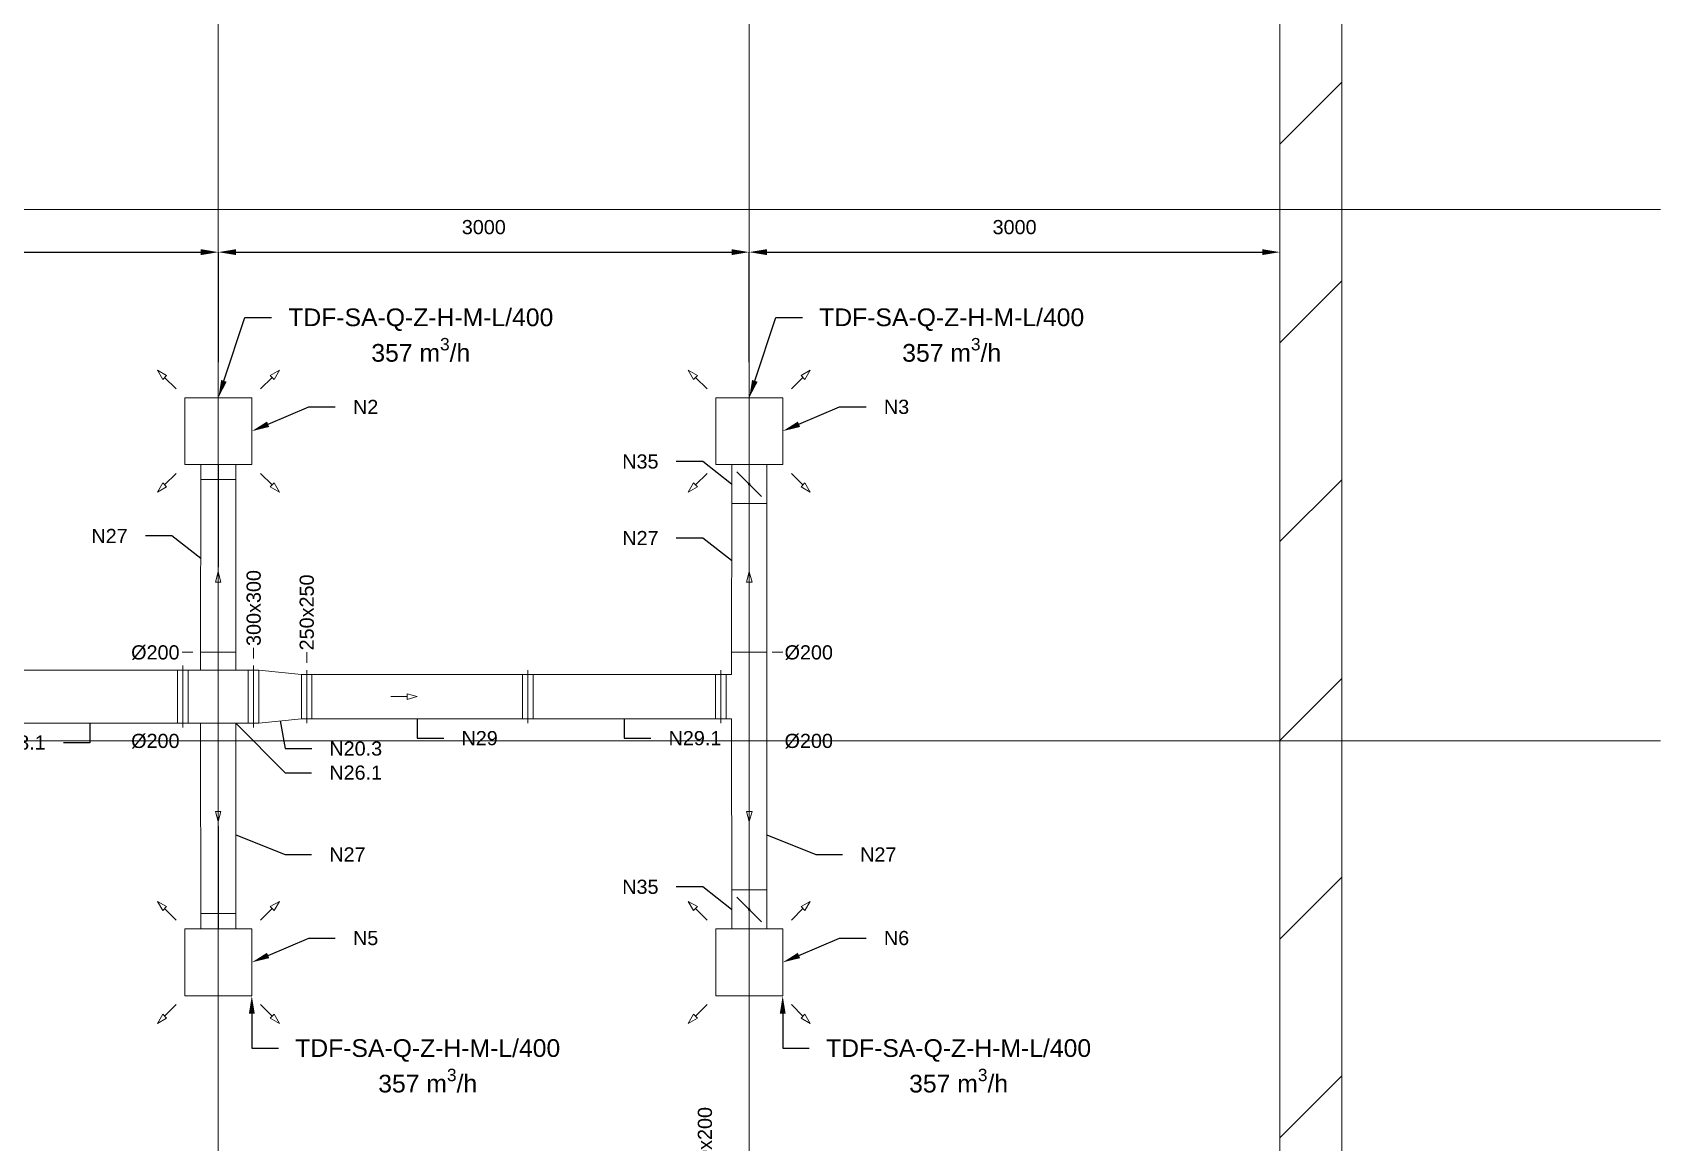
# Model space of a CAD drawing. Header units: millimetres. Extents: x 59762 to 60194, y -87842 to -87548.
# Drawn here: x 59965.02 to 59974.22, y -87789.8 to -87783.54 of the extents above; entities that cross this region are included whole.
import ezdxf
from ezdxf import colors
from ezdxf.entities.mleader import LeaderData, LeaderLine
from ezdxf.math import Vec2, Vec3

# ---------------------------------------------------------------- set-up
doc = ezdxf.new("R2010")
doc.units = ezdxf.units.MM
doc.linetypes.add('JIS_02_1.2', pattern=[2.5, 1.25, -1.25])
doc.linetypes.add('KRESKAKROPKA', pattern=[25.4, 12.7, -6.35, 0, -6.35])
for name, color, linetype, lineweight in [('instalacja nawiewna', 150, 'Continuous', 20), ('kanały', 7, 'Continuous', 20), ('nawi. strzałki', 150, 'Continuous', 20), ('Nawiew opis', 150, 'Continuous', 20), ('wymiary', 7, 'Continuous', 13)]:
    doc.layers.add(name, color=color, linetype=linetype, lineweight=lineweight)
doc.layers.add('osie', color=7, linetype='JIS_02_1.2', lineweight=5, transparency=0.7)
doc.layers.add('podkład', color=7, linetype='Continuous', lineweight=13, transparency=0.7)
doc.styles.add('styl1', font='arial.ttf', dxfattribs={"height": 0.08})
doc.linetypes.add('ZYGZAK', pattern='A,0.00254,-5.08,[131,ltypeshp.shx,S=5.08,R=0,X=-5.08,Y=0],-10.16,[131,ltypeshp.shx,S=5.08,R=180,X=5.08,Y=0],-5.08', length=20.32254)
doc.dimstyles.new('Kopia Opisowy', dxfattribs={"dimscale": 0, "dimtxt": 0.08, "dimasz": 0.1, "dimexe": 0, "dimexo": 0.2, "dimgap": 0.1, "dimtad": 1, "dimlfac": 1000, "dimtxsty": 'styl1', "dimcen": 2.5, "dimadec": 0, "dimazin": 0, "dimtfac": 1, "dimtmove": 0, "dimatfit": 3, "dimfxl": 1, "dimarcsym": 0})

# ---------------------------------------------------------------- blocks, each defined once
blk = doc.blocks.new('*D75')
at = {"layer": 'Defpoints', "color": 0, "transparency": 16777216}
for p in [(59966.0718, -87784.7764), (59963.0718, -87785.5984), (59966.0718, -87785.5984)]:
    blk.add_point(p, dxfattribs=at)
at = {"layer": 'wymiary', "color": 0, "lineweight": -2, "transparency": 16777216}
for p, q in [((59963.1718, -87784.7764), (59965.9718, -87784.7764)), ((59966.0718, -87785.3984), (59966.0718, -87784.7764))]:
    blk.add_line(p, q, dxfattribs=at)
at = {"layer": 'wymiary', "color": 0, "transparency": 16777216}
for points in [[(59963.1718, -87784.7597), (59963.1718, -87784.793), (59963.0718, -87784.7764)], [(59965.9718, -87784.7597), (59965.9718, -87784.793), (59966.0718, -87784.7764)]]:
    blk.add_solid(points, dxfattribs=at)
at = {"layer": 'wymiary', "color": 0, "transparency": 16777216, "insert": (59964.5718, -87784.6355), "char_height": 0.08, "attachment_point": 5, "style": 'styl1'}
blk.add_mtext('3000', dxfattribs=at)
blk = doc.blocks.new('*D76')
at = {"layer": 'Defpoints', "color": 0, "transparency": 16777216}
for p in [(59969.0718, -87784.7764), (59966.0718, -87785.5984), (59969.0718, -87785.5984)]:
    blk.add_point(p, dxfattribs=at)
at = {"layer": 'wymiary', "color": 0, "lineweight": -2, "transparency": 16777216}
for p, q in [((59966.1718, -87784.7764), (59968.9718, -87784.7764)), ((59969.0718, -87785.3984), (59969.0718, -87784.7764))]:
    blk.add_line(p, q, dxfattribs=at)
at = {"layer": 'wymiary', "color": 0, "transparency": 16777216}
for points in [[(59966.1718, -87784.7597), (59966.1718, -87784.793), (59966.0718, -87784.7764)], [(59968.9718, -87784.7597), (59968.9718, -87784.793), (59969.0718, -87784.7764)]]:
    blk.add_solid(points, dxfattribs=at)
at = {"layer": 'wymiary', "color": 0, "transparency": 16777216, "insert": (59967.5718, -87784.6355), "char_height": 0.08, "attachment_point": 5, "style": 'styl1'}
blk.add_mtext('3000', dxfattribs=at)
blk = doc.blocks.new('*D77')
at = {"layer": 'Defpoints', "color": 0, "transparency": 16777216}
for p in [(59972.0708, -87784.7706), (59972.0708, -87784.7764), (59969.0718, -87785.5984)]:
    blk.add_point(p, dxfattribs=at)
at = {"layer": 'wymiary', "color": 0, "lineweight": -2, "transparency": 16777216}
blk.add_line((59969.1718, -87784.7764), (59971.9708, -87784.7764), dxfattribs=at)
at = {"layer": 'wymiary', "color": 0, "transparency": 16777216}
for points in [[(59969.1718, -87784.7597), (59969.1718, -87784.793), (59969.0718, -87784.7764)], [(59971.9708, -87784.7597), (59971.9708, -87784.793), (59972.0708, -87784.7764)]]:
    blk.add_solid(points, dxfattribs=at)
at = {"layer": 'wymiary', "color": 0, "transparency": 16777216, "insert": (59970.5713, -87784.6355), "char_height": 0.08, "attachment_point": 5, "style": 'styl1'}
blk.add_mtext('3000', dxfattribs=at)
blk = doc.blocks.new('_None')

msp = doc.modelspace()

# ---------------------------------------------------------------- hatches: boundary and pattern name
at = {"layer": 'podkład'}
h = msp.add_hatch(dxfattribs=at)
h.set_pattern_fill('ANSI31', color=256, scale=0.25)
h.set_pattern_definition([(45, (56984.5771, -93786.78106), (-0.56126601, 0.56126601), [])])
h.paths.add_polyline_path([(59941.720847, -87772.18638), (59941.720847, -87793.88638), (59972.420847, -87793.88638), (59972.420847, -87772.18638)])
h.paths.add_polyline_path([(59942.070847, -87772.53638), (59953.830847, -87772.53638), (59953.830847, -87784.77638), (59960.310847, -87784.77638), (59960.310847, -87772.53638), (59972.070847, -87772.53638), (59972.070847, -87793.53638), (59942.070847, -87793.53638)], flags=16)
h.paths.add_polyline_path([(59954.070847, -87772.53638), (59960.070847, -87772.53638), (59960.070847, -87784.53638), (59954.070847, -87784.53638)], flags=16)

# ---------------------------------------------------------------- linework, layer by layer
at = {"layer": 'instalacja nawiewna', "color": 7, "ltscale": 20}
for points in [[(59965.882847, -87785.59838), (59966.260847, -87785.59838), (59966.260847, -87785.97638), (59965.882847, -87785.97638)], [(59968.882847, -87785.59838), (59969.260847, -87785.59838), (59969.260847, -87785.97638), (59968.882847, -87785.97638)], [(59965.882847, -87788.59838), (59966.260847, -87788.59838), (59966.260847, -87788.97638), (59965.882847, -87788.97638)], [(59968.882847, -87788.59838), (59969.260847, -87788.59838), (59969.260847, -87788.97638), (59968.882847, -87788.97638)]]:
    msp.add_lwpolyline(points, close=True, dxfattribs=at)
at = {"layer": 'kanały'}
for p, q in [((59965.972847, -87786.061275), (59965.972847, -87785.97638)), ((59966.170847, -87786.061318), (59966.170847, -87785.97638)), ((59968.972847, -87785.97638), (59969.170847, -87785.97638)), ((59968.972847, -87786.19638), (59968.972847, -87785.97638)), ((59969.068312, -87786.082844), (59969.001844, -87786.016376)), ((59969.170847, -87785.97638), (59969.170847, -87786.19638)), ((59965.972847, -87786.061275), (59966.170847, -87786.061318)), ((59969.075383, -87786.089916), (59969.141851, -87786.156384)), ((59969.170847, -87786.19638), (59968.972847, -87786.19638)), ((59968.972847, -87788.37838), (59969.170847, -87788.37838)), ((59968.972847, -87788.59838), (59968.972847, -87788.37838)), ((59969.170847, -87788.37838), (59969.170847, -87788.59838)), ((59969.068312, -87788.484844), (59969.001844, -87788.418376)), ((59969.075383, -87788.491916), (59969.141851, -87788.558384)), ((59965.972847, -87788.511485), (59966.170847, -87788.511442)), ((59965.972847, -87788.511485), (59965.972847, -87788.59838)), ((59966.170847, -87788.511442), (59966.170847, -87788.59838)), ((59969.170847, -87788.59838), (59968.972847, -87788.59838))]:
    msp.add_line(p, q, dxfattribs=at)
at = {"layer": 'kanały', "color": 7, "linetype": 'ZYGZAK', "ltscale": 0.1}
for p, q in [((59965.970847, -87787.03638), (59965.972847, -87786.061275)), ((59966.170847, -87787.03638), (59966.170847, -87786.061318)), ((59968.970847, -87787.03638), (59968.972847, -87786.19638)), ((59969.170847, -87787.03638), (59969.170847, -87786.19638)), ((59965.970847, -87787.53638), (59965.972847, -87788.511485)), ((59966.170847, -87787.53638), (59966.170847, -87788.511442)), ((59968.972847, -87788.37838), (59968.970847, -87787.53638)), ((59969.170847, -87788.37838), (59969.170847, -87787.53638))]:
    msp.add_line(p, q, dxfattribs=at)
at = {"layer": 'kanały', "color": 7, "ltscale": 20}
for p, q in [((59965.870847, -87787.13638), (59965.870847, -87787.11138)), ((59965.870847, -87787.13638), (59965.870847, -87787.11138)), ((59965.970847, -87787.03638), (59966.170847, -87787.03638)), ((59965.970847, -87787.03638), (59965.970847, -87787.13638)), ((59966.170847, -87787.03638), (59966.170847, -87787.13638)), ((59966.270847, -87787.13638), (59966.270847, -87787.11138)), ((59966.270847, -87787.11138), (59966.270847, -87787.13638)), ((59964.820847, -87787.13638), (59965.870847, -87787.13638)), ((59965.840847, -87787.13638), (59965.840847, -87787.43638)), ((59965.870847, -87787.13638), (59965.870847, -87787.43638)), ((59965.870847, -87787.13638), (59966.270847, -87787.13638)), ((59965.870847, -87787.13638), (59965.870847, -87787.43638)), ((59965.900847, -87787.13638), (59965.900847, -87787.43638)), ((59966.240847, -87787.13638), (59966.240847, -87787.43638)), ((59966.270847, -87787.13638), (59966.270847, -87787.43638)), ((59966.270847, -87787.43638), (59966.270847, -87787.13638)), ((59966.300847, -87787.13638), (59966.270847, -87787.13638)), ((59966.300847, -87787.43638), (59966.300847, -87787.13638)), ((59966.300847, -87787.13638), (59966.540847, -87787.16138)), ((59966.540847, -87787.16138), (59966.540847, -87787.41138)), ((59966.570847, -87787.16138), (59966.570847, -87787.13638)), ((59966.570847, -87787.16138), (59966.570847, -87787.13638)), ((59966.570847, -87787.16138), (59966.570847, -87787.41138)), ((59966.570847, -87787.16138), (59967.820847, -87787.16138)), ((59966.570847, -87787.16138), (59966.570847, -87787.41138)), ((59966.600847, -87787.16138), (59966.600847, -87787.41138)), ((59967.790847, -87787.16138), (59967.790847, -87787.41138)), ((59967.820847, -87787.16138), (59967.820847, -87787.13638)), ((59967.820847, -87787.16138), (59967.820847, -87787.13638)), ((59967.820847, -87787.16138), (59967.820847, -87787.41138)), ((59967.820847, -87787.16138), (59968.910847, -87787.16138)), ((59967.820847, -87787.16138), (59967.820847, -87787.41138)), ((59967.850847, -87787.16138), (59967.850847, -87787.41138)), ((59968.880847, -87787.16138), (59968.880847, -87787.41138)), ((59968.910847, -87787.16138), (59968.910847, -87787.13638)), ((59968.910847, -87787.16138), (59968.910847, -87787.13638)), ((59968.910847, -87787.16138), (59968.910847, -87787.41138)), ((59968.910847, -87787.16138), (59968.910847, -87787.41138)), ((59968.940847, -87787.16138), (59968.940847, -87787.41138)), ((59966.570847, -87787.41138), (59966.570847, -87787.38638)), ((59964.820847, -87787.43638), (59965.870847, -87787.43638)), ((59965.870847, -87787.46138), (59965.870847, -87787.43638)), ((59965.870847, -87787.43638), (59966.270847, -87787.43638)), ((59965.870847, -87787.46138), (59965.870847, -87787.43638)), ((59965.970847, -87787.53638), (59965.970847, -87787.43638)), ((59966.170847, -87787.53638), (59966.170847, -87787.43638)), ((59966.270847, -87787.46138), (59966.270847, -87787.43638)), ((59966.270847, -87787.43638), (59966.270847, -87787.46138)), ((59966.300847, -87787.43638), (59966.270847, -87787.43638)), ((59966.300847, -87787.43638), (59966.540847, -87787.41138)), ((59966.570847, -87787.43638), (59966.570847, -87787.41138)), ((59966.570847, -87787.41138), (59967.820847, -87787.41138)), ((59966.570847, -87787.43638), (59966.570847, -87787.41138)), ((59967.820847, -87787.43638), (59967.820847, -87787.41138)), ((59967.820847, -87787.41138), (59968.910847, -87787.41138)), ((59967.820847, -87787.43638), (59967.820847, -87787.41138)), ((59968.910847, -87787.43638), (59968.910847, -87787.41138)), ((59968.910847, -87787.43638), (59968.910847, -87787.41138)), ((59965.970847, -87787.53638), (59966.170847, -87787.53638))]:
    msp.add_line(p, q, dxfattribs=at)
at = {"layer": 'kanały', "color": 7}
for p, q in [((59968.970847, -87787.03638), (59968.970847, -87787.16138)), ((59968.970847, -87787.03638), (59969.170847, -87787.03638)), ((59969.170847, -87787.03638), (59969.170847, -87787.53638)), ((59966.540847, -87787.16138), (59966.570847, -87787.16138)), ((59968.910847, -87787.16138), (59968.970847, -87787.16138)), ((59966.540847, -87787.41138), (59966.570847, -87787.41138)), ((59968.910847, -87787.41138), (59968.970847, -87787.41138)), ((59968.970847, -87787.41138), (59968.970847, -87787.53638)), ((59968.970847, -87787.53638), (59969.170847, -87787.53638))]:
    msp.add_line(p, q, dxfattribs=at)
at = {"layer": 'kanały'}
for centre in [(59969.071847, -87786.08638), (59969.071847, -87788.48838)]:
    msp.add_circle(centre, 0.005, dxfattribs=at)
at = {"layer": 'nawi. strzałki', "color": 7, "ltscale": 20}
for p, q in [((59965.727284, -87785.442816), (59965.779245, -87785.472816)), ((59965.727284, -87785.442816), (59965.757284, -87785.494778)), ((59966.416411, -87785.442816), (59966.364449, -87785.472816)), ((59966.416411, -87785.442816), (59966.386411, -87785.494778)), ((59968.727284, -87785.442816), (59968.779245, -87785.472816)), ((59968.727284, -87785.442816), (59968.757284, -87785.494778)), ((59969.416411, -87785.442816), (59969.364449, -87785.472816)), ((59969.416411, -87785.442816), (59969.386411, -87785.494778)), ((59965.757284, -87785.494778), (59965.779245, -87785.472816)), ((59965.83335, -87785.548883), (59965.768264, -87785.483797)), ((59966.310345, -87785.548883), (59966.37543, -87785.483797)), ((59966.364449, -87785.472816), (59966.386411, -87785.494778)), ((59968.757284, -87785.494778), (59968.779245, -87785.472816)), ((59968.83335, -87785.548883), (59968.768264, -87785.483797)), ((59969.310345, -87785.548883), (59969.37543, -87785.483797)), ((59969.364449, -87785.472816), (59969.386411, -87785.494778)), ((59965.727284, -87786.131943), (59965.757284, -87786.079982)), ((59965.727284, -87786.131943), (59965.779245, -87786.101943)), ((59965.779245, -87786.101943), (59965.757284, -87786.079982)), ((59965.83335, -87786.025877), (59965.768264, -87786.090963)), ((59966.310345, -87786.025877), (59966.37543, -87786.090963)), ((59966.386411, -87786.079982), (59966.364449, -87786.101943)), ((59966.416411, -87786.131943), (59966.364449, -87786.101943)), ((59966.416411, -87786.131943), (59966.386411, -87786.079982)), ((59968.727284, -87786.131943), (59968.757284, -87786.079982)), ((59968.727284, -87786.131943), (59968.779245, -87786.101943)), ((59968.779245, -87786.101943), (59968.757284, -87786.079982)), ((59968.83335, -87786.025877), (59968.768264, -87786.090963)), ((59969.310345, -87786.025877), (59969.37543, -87786.090963)), ((59969.386411, -87786.079982), (59969.364449, -87786.101943)), ((59969.416411, -87786.131943), (59969.364449, -87786.101943)), ((59969.416411, -87786.131943), (59969.386411, -87786.079982)), ((59966.070847, -87786.58138), (59966.055318, -87786.639336)), ((59966.055318, -87786.639336), (59966.086376, -87786.639336)), ((59966.070847, -87786.58138), (59966.086376, -87786.639336)), ((59966.070847, -87786.73138), (59966.070847, -87786.639336)), ((59969.071847, -87786.58138), (59969.056318, -87786.639336)), ((59969.056318, -87786.639336), (59969.087376, -87786.639336)), ((59969.071847, -87786.58138), (59969.087376, -87786.639336)), ((59969.071847, -87786.73138), (59969.071847, -87786.639336)), ((59967.045847, -87787.28638), (59967.137892, -87787.28638)), ((59967.195847, -87787.28638), (59967.137892, -87787.270851)), ((59967.137892, -87787.270851), (59967.137892, -87787.301909)), ((59967.195847, -87787.28638), (59967.137892, -87787.301909)), ((59966.070847, -87787.84238), (59966.070847, -87787.934424)), ((59969.071847, -87787.84238), (59969.071847, -87787.934424)), ((59966.070847, -87787.99238), (59966.055318, -87787.934424)), ((59966.086376, -87787.934424), (59966.055318, -87787.934424)), ((59966.070847, -87787.99238), (59966.086376, -87787.934424)), ((59969.071847, -87787.99238), (59969.056318, -87787.934424)), ((59969.087376, -87787.934424), (59969.056318, -87787.934424)), ((59969.071847, -87787.99238), (59969.087376, -87787.934424)), ((59965.727284, -87788.442816), (59965.779245, -87788.472816)), ((59965.727284, -87788.442816), (59965.757284, -87788.494778)), ((59965.757284, -87788.494778), (59965.779245, -87788.472816)), ((59965.83335, -87788.548883), (59965.768264, -87788.483797)), ((59966.310345, -87788.548883), (59966.37543, -87788.483797)), ((59966.416411, -87788.442816), (59966.364449, -87788.472816)), ((59966.364449, -87788.472816), (59966.386411, -87788.494778)), ((59966.416411, -87788.442816), (59966.386411, -87788.494778)), ((59968.727284, -87788.442816), (59968.779245, -87788.472816)), ((59968.727284, -87788.442816), (59968.757284, -87788.494778)), ((59968.757284, -87788.494778), (59968.779245, -87788.472816)), ((59968.83335, -87788.548883), (59968.768264, -87788.483797)), ((59969.310345, -87788.548883), (59969.37543, -87788.483797)), ((59969.416411, -87788.442816), (59969.364449, -87788.472816)), ((59969.364449, -87788.472816), (59969.386411, -87788.494778)), ((59969.416411, -87788.442816), (59969.386411, -87788.494778)), ((59965.83335, -87789.025877), (59965.768264, -87789.090963)), ((59966.310345, -87789.025877), (59966.37543, -87789.090963)), ((59968.83335, -87789.025877), (59968.768264, -87789.090963)), ((59969.310345, -87789.025877), (59969.37543, -87789.090963)), ((59965.727284, -87789.131943), (59965.757284, -87789.079982)), ((59965.727284, -87789.131943), (59965.779245, -87789.101943)), ((59965.779245, -87789.101943), (59965.757284, -87789.079982)), ((59966.386411, -87789.079982), (59966.364449, -87789.101943)), ((59966.416411, -87789.131943), (59966.364449, -87789.101943)), ((59966.416411, -87789.131943), (59966.386411, -87789.079982)), ((59968.727284, -87789.131943), (59968.757284, -87789.079982)), ((59968.727284, -87789.131943), (59968.779245, -87789.101943)), ((59968.779245, -87789.101943), (59968.757284, -87789.079982)), ((59969.386411, -87789.079982), (59969.364449, -87789.101943)), ((59969.416411, -87789.131943), (59969.364449, -87789.101943)), ((59969.416411, -87789.131943), (59969.386411, -87789.079982))]:
    msp.add_line(p, q, dxfattribs=at)
at = {"layer": 'osie', "linetype": 'Continuous'}
for p, q in [((59966.070847, -87795.29638), (59966.070847, -87770.29638)), ((59969.070847, -87795.29638), (59969.070847, -87770.29638)), ((59972.070847, -87795.29638), (59972.070847, -87770.29638)), ((59939.220847, -87784.53638), (59974.220847, -87784.53638)), ((59939.220847, -87787.53638), (59974.220847, -87787.53638))]:
    msp.add_line(p, q, dxfattribs=at)
at = {"layer": 'osie', "color": 7, "linetype": 'KRESKAKROPKA', "ltscale": 0.1}
for p, q in [((59966.070847, -87787.13638), (59966.071847, -87785.97638)), ((59969.071847, -87788.54838), (59969.071847, -87785.97638)), ((59966.071847, -87788.59838), (59966.070847, -87787.43638))]:
    msp.add_line(p, q, dxfattribs=at)
at = {"layer": 'podkład'}
msp.add_lwpolyline([(59941.720847, -87772.18638), (59972.420847, -87772.18638), (59972.420847, -87793.88638), (59941.720847, -87793.88638)], close=True, dxfattribs=at)
msp.add_lwpolyline([(59960.310847, -87772.53638), (59972.070847, -87772.53638), (59972.070847, -87793.53638), (59942.070847, -87793.53638), (59942.070847, -87772.53638)], dxfattribs=at)
at = {"layer": 'wymiary', "color": 7}
for p, q in [((59966.270847, -87787.010353), (59966.270847, -87787.070708)), ((59966.570847, -87787.035353), (59966.570847, -87787.095708)), ((59965.927038, -87787.03638), (59965.866683, -87787.03638)), ((59969.261558, -87787.03638), (59969.201203, -87787.03638)), ((59965.927038, -87787.53638), (59965.866683, -87787.53638)), ((59969.261558, -87787.53638), (59969.201203, -87787.53638))]:
    msp.add_line(p, q, dxfattribs=at)

# ---------------------------------------------------------------- texts
at = {"layer": 'wymiary', "color": 7, "ltscale": 20, "char_height": 0.08, "attachment_point": 1, "rotation": 90, "style": 'styl1'}
for s, insert in [('300x300', (59966.231134, -87787.000527)), ('250x250', (59966.531134, -87787.025527)), ('200x200', (59968.781134, -87790.033018))]:
    msp.add_mtext_dynamic_manual_height_columns(s, width=0.44264358, gutter_width=1, heights=[0], dxfattribs=dict(at, insert=insert))
at = {"layer": 'wymiary', "color": 7, "ltscale": 20, "char_height": 0.08, "attachment_point": 1, "style": 'styl1'}
for insert in [(59965.579049, -87786.996667), (59969.271384, -87786.996667), (59965.579049, -87787.496667), (59969.271384, -87787.496667)]:
    msp.add_mtext_dynamic_manual_height_columns('%%C200', width=0.44264358, gutter_width=1, heights=[0], dxfattribs=dict(at, insert=insert))

# ---------------------------------------------------------------- dimensions: what is measured, and where the dimension line sits
at = {"layer": 'wymiary', "color": 7}
for base, p1, p2, picture, middle in [((59966.071847, -87784.77638), (59963.071847, -87785.59838), (59966.071847, -87785.59838), '*D75', (59964.571847, -87784.635507)), ((59969.071847, -87784.77638), (59966.071847, -87785.59838), (59969.071847, -87785.59838), '*D76', (59967.571847, -87784.635507))]:
    dim = msp.add_linear_dim(base=base, p1=p1, p2=p2, dimstyle='Kopia Opisowy', override={"dimscale": 1, "dimse1": 1, "dimtix": 0, "dimtofl": 1, "dimtmove": 1, "dimatfit": 3}, dxfattribs=at)
    dim.commit()
    dim.dimension.update_dxf_attribs({"geometry": picture, "text_midpoint": middle})
dim = msp.add_linear_dim(base=(59972.070847, -87784.77638), p1=(59969.071847, -87785.59838), p2=(59972.070847, -87784.770627), text='3000', dimstyle='Kopia Opisowy', override={"dimscale": 1, "dimse1": 1, "dimse2": 1, "dimtix": 0, "dimtofl": 1, "dimtmove": 1, "dimatfit": 3}, dxfattribs=at)
dim.commit()
dim.dimension.update_dxf_attribs({"geometry": '*D77', "text_midpoint": (59970.571347, -87784.635507)})

# ---------------------------------------------------------------- leaders
at = {"layer": 'Nawiew opis', "color": 7, "ltscale": 20}
ml = msp.add_multileader_mtext('Standard', dxfattribs=at)
ml.set_content('\\A1;TDF-SA-Q-Z-H-M-L/400\\P357 m{\\H0.7x;\\S3^ ;}/h', color=7, style='styl1')
ml.set_leader_properties()
ml.build(insert=Vec2(0, 0))
ml.multileader.update_dxf_attribs({"dogleg_length": 0.3, "arrow_head_size": 0.1})
ctx = ml.context
ctx.base_point, ctx.char_height, ctx.arrow_head_size, ctx.landing_gap_size, ctx.plane_origin = Vec3(59966.371847, -87785.145264), 0.1, 0.1, 0.1, Vec3(59966.320847, -87785.78838)
ctx.text_align_type = 1
notes = []
notes.append((ctx, [(0, (1, 1, 0), (59966.221847, -87785.145264), (1, 0), 0.15, [(0, [(59966.071847, -87785.59838)], 0, [])])]))
ctx.mtext.insert, ctx.mtext.alignment, ctx.mtext.flow_direction = Vec3(59967.21581, -87785.094377), 2, 5
ml = msp.add_multileader_mtext('Standard', dxfattribs=at)
ml.set_content('\\A1;TDF-SA-Q-Z-H-M-L/400\\P357 m{\\H0.7x;\\S3^ ;}/h', color=7, style='styl1')
ml.set_leader_properties()
ml.build(insert=Vec2(0, 0))
ml.multileader.update_dxf_attribs({"dogleg_length": 0.3, "arrow_head_size": 0.1})
ctx = ml.context
ctx.base_point, ctx.char_height, ctx.arrow_head_size, ctx.landing_gap_size, ctx.plane_origin = Vec3(59969.371847, -87785.145264), 0.1, 0.1, 0.1, Vec3(59969.320847, -87785.78838)
ctx.text_align_type = 1
notes.append((ctx, [(0, (1, 1, 0), (59969.221847, -87785.145264), (1, 0), 0.15, [(0, [(59969.071847, -87785.59838)], 0, [])])]))
ctx.mtext.insert, ctx.mtext.alignment, ctx.mtext.flow_direction = Vec3(59970.21581, -87785.094377), 2, 5
ml = msp.add_multileader_mtext('Standard', dxfattribs=at)
ml.set_content('\\A1;TDF-SA-Q-Z-H-M-L/400\\P357 m{\\H0.7x;\\S3^ ;}/h', color=7, style='styl1')
ml.set_leader_properties()
ml.build(insert=Vec2(0, 0))
ml.multileader.update_dxf_attribs({"dogleg_length": 0.3, "arrow_head_size": 0.1})
ctx = ml.context
ctx.base_point, ctx.char_height, ctx.arrow_head_size, ctx.landing_gap_size, ctx.plane_origin = Vec3(59966.410847, -87789.272303), 0.1, 0.1, 0.1, Vec3(59966.320847, -87788.73838)
ctx.text_align_type = 1
notes.append((ctx, [(0, (1, 1, 0), (59966.260847, -87789.272303), (1, 0), 0.15, [(0, [(59966.260847, -87788.97638)], 0, [])])]))
ctx.mtext.insert, ctx.mtext.alignment, ctx.mtext.flow_direction = Vec3(59967.25481, -87789.221416), 2, 5
ml = msp.add_multileader_mtext('Standard', dxfattribs=at)
ml.set_content('\\A1;TDF-SA-Q-Z-H-M-L/400\\P357 m{\\H0.7x;\\S3^ ;}/h', color=7, style='styl1')
ml.set_leader_properties()
ml.build(insert=Vec2(0, 0))
ml.multileader.update_dxf_attribs({"dogleg_length": 0.3, "arrow_head_size": 0.1})
ctx = ml.context
ctx.base_point, ctx.char_height, ctx.arrow_head_size, ctx.landing_gap_size, ctx.plane_origin = Vec3(59969.410847, -87789.272303), 0.1, 0.1, 0.1, Vec3(59969.320847, -87788.73838)
ctx.text_align_type = 1
notes.append((ctx, [(0, (1, 1, 0), (59969.260847, -87789.272303), (1, 0), 0.15, [(0, [(59969.260847, -87788.97638)], 0, [])])]))
ctx.mtext.insert, ctx.mtext.alignment, ctx.mtext.flow_direction = Vec3(59970.25481, -87789.221416), 2, 5
at = {"layer": 'wymiary'}
ml = msp.add_multileader_mtext('Standard', dxfattribs=at)
ml.set_content('N2', color=256, style='styl1')
ml.set_leader_properties()
ml.build(insert=Vec2(0, 0))
ml.multileader.update_dxf_attribs({"dogleg_length": 0.15, "arrow_head_size": 0.1})
ctx = ml.context
ctx.base_point, ctx.char_height, ctx.arrow_head_size, ctx.landing_gap_size, ctx.plane_origin = Vec3(59966.732611, -87785.650554), 0.08, 0.1, 0.1, Vec3(59966.36527, -87786.360145)
notes.append((ctx, [(0, (1, 1, 0), (59966.582611, -87785.650554), (1, 0), 0.15, [(0, [(59966.260847, -87785.78738)], 0, [])])]))
ctx.mtext.insert, ctx.mtext.width, ctx.mtext.flow_direction = Vec3(59966.832611, -87785.610554), 0.51353508, 5
ml = msp.add_multileader_mtext('Standard', dxfattribs=at)
ml.set_content('N3', color=256, style='styl1')
ml.set_leader_properties()
ml.build(insert=Vec2(0, 0))
ml.multileader.update_dxf_attribs({"dogleg_length": 0.15, "arrow_head_size": 0.1})
ctx = ml.context
ctx.base_point, ctx.char_height, ctx.arrow_head_size, ctx.landing_gap_size, ctx.plane_origin = Vec3(59969.732611, -87785.650554), 0.08, 0.1, 0.1, Vec3(59969.36527, -87786.360145)
notes.append((ctx, [(0, (1, 1, 0), (59969.582611, -87785.650554), (1, 0), 0.15, [(0, [(59969.260847, -87785.78738)], 0, [])])]))
ctx.mtext.insert, ctx.mtext.width, ctx.mtext.flow_direction = Vec3(59969.832611, -87785.609845), 0.51353508, 5
ml = msp.add_multileader_mtext('Standard', dxfattribs=at)
ml.set_content('N35', color=256, style='styl1')
ml.set_leader_properties()
ml.set_arrow_properties(name='NONE')
ml.build(insert=Vec2(0, 0))
ml.multileader.update_dxf_attribs({"dogleg_length": 0.15, "arrow_head_size": 0.1})
ctx = ml.context
ctx.base_point, ctx.char_height, ctx.arrow_head_size, ctx.landing_gap_size, ctx.plane_origin = Vec3(59968.266999, -87785.959158), 0.08, 0.1, 0.1, Vec3(59968.86721, -87786.658977)
ctx.text_align_type = 2
notes.append((ctx, [(0, (1, 1, 0), (59968.809032, -87785.959158), (-1, 0), 0.15, [(0, [(59968.971632, -87786.086212)], 0, [])])]))
ctx.mtext.insert, ctx.mtext.width, ctx.mtext.alignment, ctx.mtext.flow_direction = Vec3(59968.559032, -87785.918448), 0.51353508, 3, 5
ml = msp.add_multileader_mtext('Standard', dxfattribs=at)
ml.set_content('N27', color=256, style='styl1')
ml.set_leader_properties()
ml.set_arrow_properties(name='NONE')
ml.build(insert=Vec2(0, 0))
ml.multileader.update_dxf_attribs({"dogleg_length": 0.15, "arrow_head_size": 0.1})
ctx = ml.context
ctx.base_point, ctx.char_height, ctx.arrow_head_size, ctx.landing_gap_size, ctx.plane_origin = Vec3(59965.267864, -87786.379325), 0.08, 0.1, 0.1, Vec3(59965.867474, -87787.079145)
ctx.text_align_type = 2
notes.append((ctx, [(0, (1, 1, 0), (59965.809296, -87786.379325), (-1, 0), 0.15, [(0, [(59965.971897, -87786.50638)], 0, [])])]))
ctx.mtext.insert, ctx.mtext.width, ctx.mtext.alignment, ctx.mtext.flow_direction = Vec3(59965.559296, -87786.339325), 0.51353508, 3, 5
ml = msp.add_multileader_mtext('Standard', dxfattribs=at)
ml.set_content('N27', color=256, style='styl1')
ml.set_leader_properties()
ml.set_arrow_properties(name='NONE')
ml.build(insert=Vec2(0, 0))
ml.multileader.update_dxf_attribs({"dogleg_length": 0.15, "arrow_head_size": 0.1})
ctx = ml.context
ctx.base_point, ctx.char_height, ctx.arrow_head_size, ctx.landing_gap_size, ctx.plane_origin = Vec3(59968.26784, -87786.391207), 0.08, 0.1, 0.1, Vec3(59968.867451, -87787.091026)
ctx.text_align_type = 2
notes.append((ctx, [(0, (1, 1, 0), (59968.809273, -87786.391207), (-1, 0), 0.15, [(0, [(59968.971873, -87786.518261)], 0, [])])]))
ctx.mtext.insert, ctx.mtext.width, ctx.mtext.alignment, ctx.mtext.flow_direction = Vec3(59968.559273, -87786.351207), 0.51353508, 3, 5
ml = msp.add_multileader_mtext('Standard', dxfattribs=at)
ml.set_content('N28.1', color=256, style='styl1')
ml.set_leader_properties()
ml.set_arrow_properties(name='NONE')
ml.build(insert=Vec2(0, 0))
ml.multileader.update_dxf_attribs({"dogleg_length": 0.15, "arrow_head_size": 0.1})
ctx = ml.context
ctx.base_point, ctx.char_height, ctx.arrow_head_size, ctx.landing_gap_size, ctx.plane_origin = Vec3(59964.726652, -87787.546823), 0.08, 0.1, 0.1, Vec3(59965.241425, -87788.009145)
ctx.text_align_type = 2
notes.append((ctx, [(0, (1, 1, 0), (59965.345847, -87787.546823), (-1, 0), 0.15, [(0, [(59965.345847, -87787.43638)], 0, [])])]))
ctx.mtext.insert, ctx.mtext.width, ctx.mtext.alignment, ctx.mtext.flow_direction = Vec3(59965.095847, -87787.50614), 0.51353508, 3, 5
ml = msp.add_multileader_mtext('Standard', dxfattribs=at)
ml.set_content('N26.1', color=256, style='styl1')
ml.set_leader_properties()
ml.set_arrow_properties(name='NONE')
ml.build(insert=Vec2(0, 0))
ml.multileader.update_dxf_attribs({"dogleg_length": 0.15, "arrow_head_size": 0.1})
ctx = ml.context
ctx.base_point, ctx.char_height, ctx.arrow_head_size, ctx.landing_gap_size, ctx.plane_origin = Vec3(59966.598644, -87787.716455), 0.08, 0.1, 0.1, Vec3(59966.066425, -87788.009145)
notes.append((ctx, [(1, (1, 1, 0), (59966.448644, -87787.716455), (1, 0), 0.15, [(0, [(59966.170847, -87787.43638)], 0, [])])]))
ctx.mtext.insert, ctx.mtext.width, ctx.mtext.flow_direction = Vec3(59966.698644, -87787.675773), 0.51353508, 5
ml = msp.add_multileader_mtext('Standard', dxfattribs=at)
ml.set_content('N20.3', color=256, style='styl1')
ml.set_leader_properties()
ml.set_arrow_properties(name='NONE')
ml.build(insert=Vec2(0, 0))
ml.multileader.update_dxf_attribs({"dogleg_length": 0.15, "arrow_head_size": 0.1})
ctx = ml.context
ctx.base_point, ctx.char_height, ctx.arrow_head_size, ctx.landing_gap_size, ctx.plane_origin = Vec3(59966.599122, -87787.58048), 0.08, 0.1, 0.1, Vec3(59966.316425, -87787.996645)
notes.append((ctx, [(1, (1, 1, 0), (59966.449122, -87787.58048), (1, 0), 0.15, [(0, [(59966.420847, -87787.42388)], 0, [])])]))
ctx.mtext.insert, ctx.mtext.width, ctx.mtext.flow_direction = Vec3(59966.699122, -87787.539771), 0.51353508, 5
ml = msp.add_multileader_mtext('Standard', dxfattribs=at)
ml.set_content('N29', color=256, style='styl1')
ml.set_leader_properties()
ml.set_arrow_properties(name='NONE')
ml.build(insert=Vec2(0, 0))
ml.multileader.update_dxf_attribs({"dogleg_length": 0.15, "arrow_head_size": 0.1})
ctx = ml.context
ctx.base_point, ctx.char_height, ctx.arrow_head_size, ctx.landing_gap_size, ctx.plane_origin = Vec3(59967.345847, -87787.521823), 0.08, 0.1, 0.1, Vec3(59967.091425, -87787.984145)
notes.append((ctx, [(1, (1, 1, 0), (59967.195847, -87787.521823), (1, 0), 0.15, [(0, [(59967.195847, -87787.41138)], 0, [])])]))
ctx.mtext.insert, ctx.mtext.width, ctx.mtext.flow_direction = Vec3(59967.445847, -87787.48114), 0.51353508, 5
ml = msp.add_multileader_mtext('Standard', dxfattribs=at)
ml.set_content('N29.1', color=256, style='styl1')
ml.set_leader_properties()
ml.set_arrow_properties(name='NONE')
ml.build(insert=Vec2(0, 0))
ml.multileader.update_dxf_attribs({"dogleg_length": 0.15, "arrow_head_size": 0.1})
ctx = ml.context
ctx.base_point, ctx.char_height, ctx.arrow_head_size, ctx.landing_gap_size, ctx.plane_origin = Vec3(59968.515847, -87787.521823), 0.08, 0.1, 0.1, Vec3(59968.261425, -87787.984145)
notes.append((ctx, [(1, (1, 1, 0), (59968.365847, -87787.521823), (1, 0), 0.15, [(0, [(59968.365847, -87787.41138)], 0, [])])]))
ctx.mtext.insert, ctx.mtext.width, ctx.mtext.flow_direction = Vec3(59968.615847, -87787.48114), 0.51353508, 5
ml = msp.add_multileader_mtext('Standard', dxfattribs=at)
ml.set_content('N27', color=256, style='styl1')
ml.set_leader_properties()
ml.set_arrow_properties(name='NONE')
ml.build(insert=Vec2(0, 0))
ml.multileader.update_dxf_attribs({"dogleg_length": 0.15, "arrow_head_size": 0.1})
ctx = ml.context
ctx.base_point, ctx.char_height, ctx.arrow_head_size, ctx.landing_gap_size, ctx.plane_origin = Vec3(59966.598644, -87788.177823), 0.08, 0.1, 0.1, Vec3(59966.066425, -87788.640145)
notes.append((ctx, [(1, (1, 1, 0), (59966.448644, -87788.177823), (1, 0), 0.15, [(0, [(59966.170847, -87788.06738)], 0, [])])]))
ctx.mtext.insert, ctx.mtext.width, ctx.mtext.flow_direction = Vec3(59966.698644, -87788.137823), 0.51353508, 5
ml = msp.add_multileader_mtext('Standard', dxfattribs=at)
ml.set_content('N27', color=256, style='styl1')
ml.set_leader_properties()
ml.set_arrow_properties(name='NONE')
ml.build(insert=Vec2(0, 0))
ml.multileader.update_dxf_attribs({"dogleg_length": 0.15, "arrow_head_size": 0.1})
ctx = ml.context
ctx.base_point, ctx.char_height, ctx.arrow_head_size, ctx.landing_gap_size, ctx.plane_origin = Vec3(59969.598644, -87788.177823), 0.08, 0.1, 0.1, Vec3(59969.066425, -87788.640145)
notes.append((ctx, [(1, (1, 1, 0), (59969.448644, -87788.177823), (1, 0), 0.15, [(0, [(59969.170847, -87788.06738)], 0, [])])]))
ctx.mtext.insert, ctx.mtext.width, ctx.mtext.flow_direction = Vec3(59969.698644, -87788.137823), 0.51353508, 5
ml = msp.add_multileader_mtext('Standard', dxfattribs=at)
ml.set_content('N35', color=256, style='styl1')
ml.set_leader_properties()
ml.set_arrow_properties(name='NONE')
ml.build(insert=Vec2(0, 0))
ml.multileader.update_dxf_attribs({"dogleg_length": 0.15, "arrow_head_size": 0.1})
ctx = ml.context
ctx.base_point, ctx.char_height, ctx.arrow_head_size, ctx.landing_gap_size, ctx.plane_origin = Vec3(59968.266999, -87788.361158), 0.08, 0.1, 0.1, Vec3(59968.86721, -87789.060977)
ctx.text_align_type = 2
notes.append((ctx, [(0, (1, 1, 0), (59968.809032, -87788.361158), (-1, 0), 0.15, [(0, [(59968.971632, -87788.488212)], 0, [])])]))
ctx.mtext.insert, ctx.mtext.width, ctx.mtext.alignment, ctx.mtext.flow_direction = Vec3(59968.559032, -87788.320448), 0.51353508, 3, 5
ml = msp.add_multileader_mtext('Standard', dxfattribs=at)
ml.set_content('N5', color=256, style='styl1')
ml.set_leader_properties()
ml.build(insert=Vec2(0, 0))
ml.multileader.update_dxf_attribs({"dogleg_length": 0.15, "arrow_head_size": 0.1})
ctx = ml.context
ctx.base_point, ctx.char_height, ctx.arrow_head_size, ctx.landing_gap_size, ctx.plane_origin = Vec3(59966.732611, -87788.650554), 0.08, 0.1, 0.1, Vec3(59966.36527, -87789.360145)
notes.append((ctx, [(0, (1, 1, 0), (59966.582611, -87788.650554), (1, 0), 0.15, [(0, [(59966.260847, -87788.78738)], 0, [])])]))
ctx.mtext.insert, ctx.mtext.width, ctx.mtext.flow_direction = Vec3(59966.832611, -87788.609872), 0.51353508, 5
ml = msp.add_multileader_mtext('Standard', dxfattribs=at)
ml.set_content('N6', color=256, style='styl1')
ml.set_leader_properties()
ml.build(insert=Vec2(0, 0))
ml.multileader.update_dxf_attribs({"dogleg_length": 0.15, "arrow_head_size": 0.1})
ctx = ml.context
ctx.base_point, ctx.char_height, ctx.arrow_head_size, ctx.landing_gap_size, ctx.plane_origin = Vec3(59969.732611, -87788.650554), 0.08, 0.1, 0.1, Vec3(59969.36527, -87789.360145)
notes.append((ctx, [(0, (1, 1, 0), (59969.582611, -87788.650554), (1, 0), 0.15, [(0, [(59969.260847, -87788.78738)], 0, [])])]))
ctx.mtext.insert, ctx.mtext.width, ctx.mtext.flow_direction = Vec3(59969.832611, -87788.609872), 0.51353508, 5
for ctx, leaders in notes:
    for number, flags, end, landing, length, lines in leaders:
        leader = LeaderData()
        leader.index, (leader.has_last_leader_line, leader.has_dogleg_vector, leader.attachment_direction) = number, flags
        leader.last_leader_point, leader.dogleg_vector, leader.dogleg_length = Vec3(end), Vec3(landing), length
        for number, points, colour, breaks in lines:
            line = LeaderLine()
            line.index, line.vertices, line.color, line.breaks = number, Vec3.list(points), colors.encode_raw_color(colour), breaks
            leader.lines.append(line)
        ctx.leaders.append(leader)

doc.saveas('drawing.dxf')
